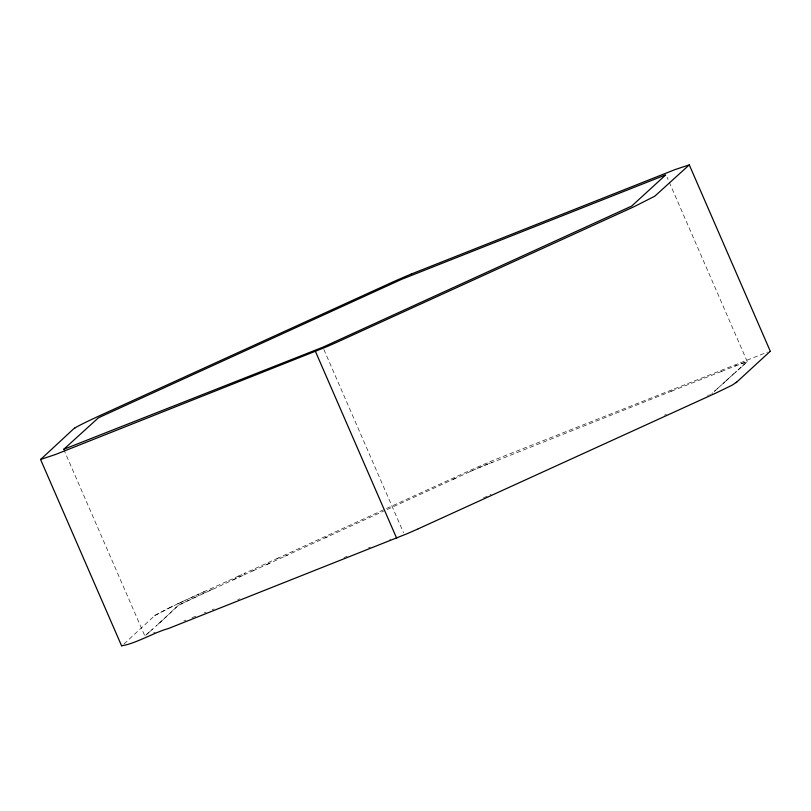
<?xml version="1.0" encoding="UTF-8"?>
<svg xmlns="http://www.w3.org/2000/svg" width="811" height="811" viewBox="0 0 811 811"><rect width="100%" height="100%" fill="white"/><g stroke="black" fill="none" stroke-linecap="round" stroke-linejoin="round"><path stroke-width="0.61" stroke-dasharray="4.05 3.04" d="M742.106 366.308L747.276 361.635L667.129 177.305M177.933 603.688L154.962 615.356L124.083 643.873M734.948 366.136L747.276 361.635L735.597 372.188M154.506 615.752L168.83 607.997M723.209 383.39L724.689 382.032M733.965 373.638L726.169 380.683M727.163 379.771L724.193 382.488M722.206 384.292L723.706 382.934M727.66 379.325L731.806 375.574M741.021 367.292L737.219 370.728M717.502 388.53L722.713 383.846M159.686 622.807L178.643 605.097L236.072 578.517M720.786 385.59L721.709 384.749M161.805 620.902L156.452 625.707M163.325 619.523L178.177 605.391L199.516 595.102M714.217 391.48L715.626 390.223M714.684 391.064L717.978 388.114M158.074 624.257L158.611 623.771M150.359 631.151L157.537 624.734M149.903 631.556L145.108 635.743L150.816 630.745M732.343 375.098L732.88 374.611M736.682 371.215L733.428 374.124M151.728 629.924L152.64 629.103M711.926 393.376L712.818 392.848M709.818 394.44L710.436 394.146M169.337 607.753L173.544 605.746M707.668 395.474L708.429 395.109M177.7 603.8L179.069 603.161M178.846 603.272L180.924 602.299M180.691 602.411L181.38 602.097M181.157 602.198L182.516 601.569M182.293 601.671L186.398 599.785M186.003 599.968L190.808 597.758M190.403 597.95L192.714 596.886M284.925 556.255L383.502 511.173M325.191 537.865L327.259 536.912M191.214 597.575L198.807 594.108M278.264 557.988L243.939 573.651M383.593 509.815L277.088 558.526M386.502 508.477L474.07 468.596A35.856 1.561 -23.5 0 1 492.429 460.678L767.53 352.086M202.76 593.611L206.035 592.121M266.839 564.517L287.51 555.079M387.182 509.49L455.975 478.084M269.424 563.331L251.268 571.613M664.462 415.222L666.5 414.299M195.745 595.507L201.878 592.719M238.089 576.317L245.135 573.103M200.337 593.419L204.96 591.31M238.85 575.972L226.634 581.507M453.177 479.362L470.755 471.353M253.873 570.427L239.407 577.006M209.329 590.621L212.634 589.121M483.498 497.873L491.172 494.375M203.419 592.01L227.404 581.163M472.205 470.694L478.064 468.048M470.035 471.678L472.935 470.37M232.727 580.027L242.732 575.496M477.334 468.383L674.245 390.081M478.804 467.714L488.141 463.76M488.952 463.436L489.743 463.111M153.563 632.955L155.347 632.245M491.324 462.493L492.105 462.179M671.559 391.145L722.915 370.88M183.904 620.912L185.932 620.111M192.004 617.708L196.049 616.107M204.139 612.903L206.156 612.102M212.218 609.7L214.185 608.929M237.745 599.603L239.711 598.822M344.026 557.552L347.159 556.316M368.529 547.871L370.455 547.111M389.746 539.487L390.709 539.102M721.415 371.468L736.449 365.538M740.99 363.744L747.276 361.635M323.883 349.521L403.533 532.685M63.734 449.385L144.885 636.027"/><path stroke-width="1.22" d="M770.055 351.457L737.077 381.778M122.035 645.627C134.697 644.106 154.84 632.134 168.282 628.586L407.244 533.658A38.208 1.663 -23.5 0 0 417.929 528.954M736.895 381.94L732.181 385.174L716.711 392.666L418.243 528.813M121.711 646.103L40.56 459.462L55.503 454.495L326.093 347.007A38.208 1.663 -23.5 0 0 336.778 342.313L634.212 206.633L654.984 196.09A39.81 1.734 -23.5 0 1 655.095 195.927L689.279 164.876L675.026 169.6L411.289 274.027M74.957 427.944L73.933 428.613A54.479 2.372 -23.5 0 0 73.355 429.11L40.601 459.502M770.409 351.498L689.289 164.897M315.52 351.599L396.67 538.251M411.278 274.027A35.856 1.561 -23.5 0 0 392.909 281.954L100.452 415.344A76.761 3.345 -23.5 0 0 94.329 418.192L89.585 420.433A49.319 2.149 -23.5 0 0 74.835 427.995M63.745 449.314L322.879 347.199L631.891 205.984A86.118 3.761 -23.5 0 1 632.205 205.609L665.618 174.994A13.463 0.588 -23.5 0 0 664.554 175.318L401.729 279.288L100.422 416.874A22.12 0.963 -23.5 0 0 98.06 418.121L63.745 449.314M736.246 382.569A39.81 1.734 -23.5 0 0 736.216 382.62"/></g></svg>
